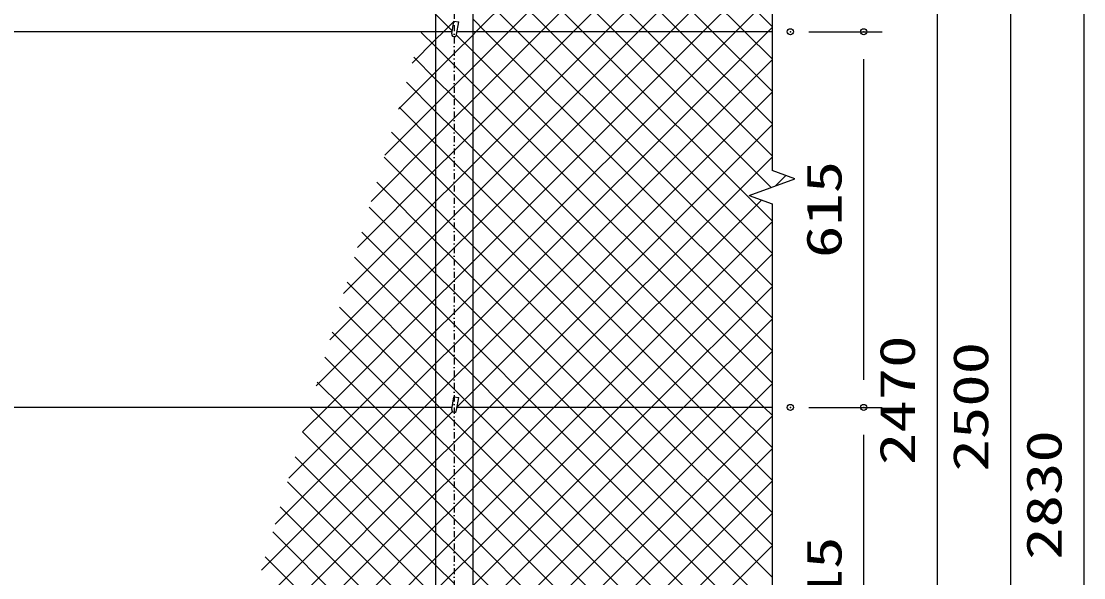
# Model space of a CAD drawing. Units: millimetres, scale not verified. Extents: x -4425 to 4425, y -3150 to 3150.
# Drawn here: x -1783 to -45, y 763 to 1674 of the extents above; entities that cross this region are included whole.
import ezdxf
from ezdxf.enums import TextEntityAlignment as Align

# ---------------------------------------------------------------- set-up
doc = ezdxf.new("R2010")
doc.units = ezdxf.units.MM
doc.header["$LTSCALE"] = 20
doc.header["$PDMODE"] = 32
doc.header["$PDSIZE"] = 10
doc.linetypes.add('USER1', pattern=[1.01, 0.5, -0.25, 0.01, -0.25])
for name, color, linetype, lineweight in [('0-0_1', 7, 'Continuous', 25), ('0-1_0', 1, 'Continuous', 25), ('0-5_EXTCNT-L', 4, 'Continuous', 25)]:
    doc.layers.add(name, color=color, linetype=linetype, lineweight=lineweight)
doc.layers.add('0-2_DEFPOINTS', color=7, linetype='Continuous')
doc.styles.add('ＭＳ ゴシック', font='')
doc.styles.get('ＭＳ ゴシック').set_extended_font_data('MS Gothic')

msp = doc.modelspace()

# ---------------------------------------------------------------- linework, layer by layer
at = {"layer": '0-0_1', "color": 4}
for p, q in [((-554.63, 2396.9), (-554.63, 1430.02)), ((-592.21, 1388.99), (-554.63, 1375.31)), ((-554.63, 1375.31), (-554.63, 144.28))]:
    msp.add_line(p, q, dxfattribs=at)
at = {"layer": '0-0_1', "color": 4, "linetype": 'USER1'}
msp.add_line((-1074.52, 2375.12), (-1074.52, -586.98), dxfattribs=at)
at = {"layer": '0-0_1'}
for p, q in [((-1104.82, 2243), (-1104.82, -158.52)), ((-1044.23, 2243), (-1044.23, -158.52)), ((-1070.57, 1652.53), (-1066.92, 1673.21)), ((-1077.88, 1657.12), (-3069.36, 1657.12)), ((-554.63, 1657.12), (-1069.76, 1657.12)), ((-1070.57, 1037.65), (-1066.92, 1058.33)), ((-1077.88, 1042.24), (-3069.36, 1042.24)), ((-554.63, 1042.24), (-1069.76, 1042.24))]:
    msp.add_line(p, q, dxfattribs=at)
for points in [[(-1078.45, 1653.86), (-1074.81, 1674.54), (-1066.92, 1673.21)], [(-1078.45, 1038.99), (-1074.81, 1059.66), (-1066.92, 1058.33)]]:
    msp.add_lwpolyline(points, dxfattribs=at)
at = {"layer": '0-0_1', "color": 4}
msp.add_lwpolyline([(-592.21, 1388.99), (-517.05, 1416.34), (-554.63, 1430.02)], dxfattribs=at)
at = {"layer": '0-0_1'}
for centre in [(-1074.52, 1653.12), (-1074.52, 1038.24)]:
    msp.add_arc(centre, 4, 169.25091, 351.57761, dxfattribs=at)
at = {"layer": '0-1_0', "color": 2}
for p, q in [((-44.73, 2256.99), (-44.73, -482.45)), ((-284.68, 2231.99), (-284.68, -147.51)), ((-164.71, 2231.99), (-164.71, -177.51)), ((-404.66, 1087.24), (-404.66, 1612.12)), ((-404.66, 472.36), (-404.66, 997.24))]:
    msp.add_line(p, q, dxfattribs=at)
at = {"layer": '0-1_0'}
for p, q in [((-494.64, 1657.12), (-374.66, 1657.12)), ((-494.64, 1657.12), (-374.66, 1657.12)), ((-494.64, 1042.24), (-374.66, 1042.24)), ((-494.64, 1042.24), (-374.66, 1042.24))]:
    msp.add_line(p, q, dxfattribs=at)
at = {"layer": '0-2_DEFPOINTS'}
for p in [(-524.64, 1657.12), (-404.66, 1657.12), (-524.64, 1042.24), (-404.66, 1042.24)]:
    msp.add_point(p, dxfattribs=at)
at = {"layer": '0-5_EXTCNT-L'}
for p, q in [((-1038.86, 1657.12), (-554.63, 2141.35)), ((-554.63, 1665.87), (-994.56, 2105.8)), ((-985.83, 1657.12), (-554.63, 2088.32)), ((-598.91, 1657.12), (-1006.71, 2064.92)), ((-932.8, 1657.12), (-554.63, 2035.28)), ((-651.94, 1657.12), (-1018.86, 2024.04)), ((-704.97, 1657.12), (-1031.01, 1983.16)), ((-879.76, 1657.12), (-554.63, 1982.25)), ((-826.73, 1657.12), (-554.63, 1929.22)), ((-773.7, 1657.12), (-554.63, 1876.18)), ((-720.66, 1657.12), (-554.63, 1823.15)), ((-917.1, 1657.12), (-1044.23, 1784.24)), ((-667.63, 1657.12), (-554.63, 1770.12)), ((-970.14, 1657.12), (-1044.23, 1731.21)), ((-614.6, 1657.12), (-554.63, 1717.08)), ((-1023.17, 1657.12), (-1044.23, 1678.18)), ((-1074.52, 1621.45), (-1044.23, 1651.75)), ((-1044.23, 1651.75), (-1038.86, 1657.12)), ((-1044.23, 1598.71), (-985.83, 1657.12)), ((-1044.23, 1545.68), (-932.8, 1657.12)), ((-1044.23, 1492.65), (-879.76, 1657.12)), ((-1044.23, 1439.62), (-826.73, 1657.12)), ((-1044.23, 1386.58), (-773.7, 1657.12)), ((-1044.23, 1333.55), (-720.66, 1657.12)), ((-1044.23, 1280.52), (-667.63, 1657.12)), ((-1044.23, 1227.48), (-614.6, 1657.12)), ((-1044.23, 1174.45), (-561.57, 1657.12)), ((-554.63, 1188.58), (-1023.17, 1657.12)), ((-554.63, 1241.61), (-970.14, 1657.12)), ((-554.63, 1294.64), (-917.1, 1657.12)), ((-554.63, 1506.77), (-704.97, 1657.12)), ((-554.63, 1559.81), (-651.94, 1657.12)), ((-554.63, 1612.84), (-598.91, 1657.12)), ((-561.57, 1657.12), (-554.63, 1664.05)), ((-1104.82, 1591.16), (-1074.52, 1621.45)), ((-1104.82, 1579.67), (-1140.38, 1615.23)), ((-1165.6, 1530.37), (-1104.82, 1591.16)), ((-1074.52, 1568.42), (-1044.23, 1598.71)), ((-1104.82, 1526.63), (-1152.53, 1574.35)), ((-1074.52, 1549.37), (-1104.82, 1579.67)), ((-1104.82, 1538.13), (-1074.52, 1568.42)), ((-1044.23, 1519.08), (-1074.52, 1549.37)), ((-1188.03, 1454.91), (-1104.82, 1538.13)), ((-1104.82, 1473.6), (-1164.68, 1533.47)), ((-1074.52, 1515.39), (-1044.23, 1545.68)), ((-1074.52, 1496.34), (-1104.82, 1526.63)), ((-1104.82, 1485.09), (-1074.52, 1515.39)), ((-567.39, 1042.24), (-1044.23, 1519.08)), ((-1044.23, 1466.04), (-1074.52, 1496.34)), ((-1017.34, 1042.24), (-554.63, 1504.95)), ((-1210.47, 1379.45), (-1104.82, 1485.09)), ((-1104.82, 1420.57), (-1176.84, 1492.58)), ((-1074.52, 1462.35), (-1044.23, 1492.65)), ((-1074.52, 1443.31), (-1104.82, 1473.6)), ((-1104.82, 1432.06), (-1074.52, 1462.35)), ((-620.42, 1042.24), (-1044.23, 1466.04)), ((-1104.82, 1367.53), (-1188.99, 1451.7)), ((-1044.23, 1413.01), (-1074.52, 1443.31)), ((-964.31, 1042.24), (-554.63, 1451.92)), ((-1232.9, 1303.98), (-1104.82, 1432.06)), ((-1074.52, 1409.32), (-1044.23, 1439.62)), ((-1104.82, 1314.5), (-1201.14, 1410.82)), ((-1074.52, 1390.27), (-1104.82, 1420.57)), ((-1104.82, 1379.03), (-1074.52, 1409.32)), ((-673.46, 1042.24), (-1044.23, 1413.01)), ((-548.69, 1404.83), (-531.8, 1421.71)), ((-517.18, 1416.3), (-517.34, 1416.45)), ((-1255.33, 1228.52), (-1104.82, 1379.03)), ((-1044.23, 1359.98), (-1074.52, 1390.27)), ((-1074.52, 1356.29), (-1044.23, 1386.58)), ((-911.28, 1042.24), (-571.91, 1381.6)), ((-1104.82, 1261.47), (-1213.29, 1369.94)), ((-1074.52, 1337.24), (-1104.82, 1367.53)), ((-1104.82, 1325.99), (-1074.52, 1356.29)), ((-726.49, 1042.24), (-1044.23, 1359.98)), ((-858.24, 1042.24), (-554.63, 1345.85)), ((-1277.76, 1153.05), (-1104.82, 1325.99)), ((-1104.82, 1208.43), (-1225.44, 1329.06)), ((-1044.23, 1306.95), (-1074.52, 1337.24)), ((-1074.52, 1303.26), (-1044.23, 1333.55)), ((-1074.52, 1284.21), (-1104.82, 1314.5)), ((-779.52, 1042.24), (-1044.23, 1306.95)), ((-1104.82, 1155.4), (-1237.6, 1288.18)), ((-1104.82, 1272.96), (-1074.52, 1303.26)), ((-805.21, 1042.24), (-554.63, 1292.82)), ((-1300.19, 1077.59), (-1104.82, 1272.96)), ((-1044.23, 1253.91), (-1074.52, 1284.21)), ((-1074.52, 1250.22), (-1044.23, 1280.52)), ((-1074.52, 1231.17), (-1104.82, 1261.47)), ((-832.56, 1042.24), (-1044.23, 1253.91)), ((-1104.82, 1219.93), (-1074.52, 1250.22)), ((-752.18, 1042.24), (-554.63, 1239.79)), ((-1282.51, 1042.24), (-1104.82, 1219.93)), ((-1044.23, 1200.88), (-1074.52, 1231.17)), ((-1074.52, 1197.19), (-1044.23, 1227.48)), ((-1074.52, 1178.14), (-1104.82, 1208.43)), ((-885.59, 1042.24), (-1044.23, 1200.88)), ((-1104.82, 1166.9), (-1074.52, 1197.19)), ((-699.15, 1042.24), (-554.63, 1186.75)), ((-1150.76, 1042.24), (-1274.05, 1165.53)), ((-1229.48, 1042.24), (-1104.82, 1166.9)), ((-1044.23, 1147.85), (-1074.52, 1178.14)), ((-1074.52, 1144.16), (-1044.23, 1174.45)), ((-1074.52, 1125.11), (-1104.82, 1155.4)), ((-938.62, 1042.24), (-1044.23, 1147.85)), ((-1104.82, 1113.86), (-1074.52, 1144.16)), ((-646.11, 1042.24), (-554.63, 1133.72)), ((-1203.79, 1042.24), (-1286.2, 1124.65)), ((-1176.44, 1042.24), (-1104.82, 1113.86)), ((-1044.23, 1094.81), (-1074.52, 1125.11)), ((-1256.82, 1042.24), (-1298.35, 1083.77)), ((-991.66, 1042.24), (-1044.23, 1094.81)), ((-593.08, 1042.24), (-554.63, 1080.69)), ((-1309.85, 1042.24), (-1310.51, 1042.89)), ((-1389.92, 775.73), (-1123.41, 1042.24)), ((-1367.49, 851.19), (-1176.44, 1042.24)), ((-1345.06, 926.66), (-1229.48, 1042.24)), ((-1322.62, 1002.12), (-1282.51, 1042.24)), ((-1104.82, 837.2), (-1309.85, 1042.24)), ((-1104.82, 890.24), (-1256.82, 1042.24)), ((-1104.82, 943.27), (-1203.79, 1042.24)), ((-1044.23, 1015.35), (-1017.34, 1042.24)), ((-1044.23, 962.32), (-964.31, 1042.24)), ((-1044.23, 909.29), (-911.28, 1042.24)), ((-1044.23, 856.25), (-858.24, 1042.24)), ((-1044.23, 803.22), (-805.21, 1042.24)), ((-1044.23, 750.19), (-752.18, 1042.24)), ((-1044.23, 697.15), (-699.15, 1042.24)), ((-1044.23, 644.12), (-646.11, 1042.24)), ((-1044.23, 591.09), (-593.08, 1042.24)), ((-554.63, 605.21), (-991.66, 1042.24)), ((-554.63, 658.25), (-938.62, 1042.24)), ((-554.63, 711.28), (-885.59, 1042.24)), ((-554.63, 764.31), (-832.56, 1042.24)), ((-554.63, 817.34), (-779.52, 1042.24)), ((-554.63, 870.38), (-726.49, 1042.24)), ((-554.63, 923.41), (-673.46, 1042.24)), ((-554.63, 976.44), (-620.42, 1042.24)), ((-554.63, 1029.48), (-567.39, 1042.24)), ((-1074.52, 985.06), (-1044.23, 1015.35)), ((-1104.82, 784.17), (-1322.66, 1002.01)), ((-1104.82, 954.76), (-1074.52, 985.06)), ((-1104.82, 731.14), (-1334.81, 961.13)), ((-1074.52, 932.02), (-1044.23, 962.32)), ((-1434.78, 624.8), (-1104.82, 954.76)), ((-1074.52, 912.98), (-1104.82, 943.27)), ((-1104.82, 901.73), (-1074.52, 932.02)), ((-1044.23, 882.68), (-1074.52, 912.98)), ((-1074.52, 878.99), (-1044.23, 909.29)), ((-1457.21, 549.34), (-1104.82, 901.73)), ((-1074.52, 859.94), (-1104.82, 890.24)), ((-1104.82, 848.7), (-1074.52, 878.99)), ((-588.91, 427.36), (-1044.23, 882.68)), ((-1044.23, 829.65), (-1074.52, 859.94)), ((-1074.52, 825.96), (-1044.23, 856.25)), ((-995.82, 427.36), (-554.63, 868.56)), ((-1479.65, 473.87), (-1104.82, 848.7)), ((-1104.82, 572.04), (-1371.27, 838.48)), ((-1074.52, 806.91), (-1104.82, 837.2)), ((-1104.82, 795.66), (-1074.52, 825.96)), ((-641.95, 427.36), (-1044.23, 829.65)), ((-1044.23, 776.62), (-1074.52, 806.91)), ((-1074.52, 772.93), (-1044.23, 803.22)), ((-942.79, 427.36), (-554.63, 815.52)), ((-1473.12, 427.36), (-1104.82, 795.66)), ((-1104.82, 519.01), (-1383.42, 797.6)), ((-1074.52, 753.88), (-1104.82, 784.17)), ((-1104.82, 742.63), (-1074.52, 772.93)), ((-694.98, 427.36), (-1044.23, 776.62))]:
    msp.add_line(p, q, dxfattribs=at)
for points in [[(-554.63, 1453.74), (-758, 1657.12), (-1043.17, 1942.28)], [(-556.07, 1402.14), (-811.04, 1657.12), (-1044.23, 1890.31), (-1055.32, 1901.4)], [(-554.63, 1347.67), (-864.07, 1657.12), (-1044.23, 1837.28), (-1067.47, 1860.52)], [(-1077.63, 1658.54), (-1104.82, 1685.73), (-1116.08, 1696.99)], [(-1143.17, 1605.84), (-1104.82, 1644.19), (-1091.9, 1657.12), (-1074.88, 1674.13)], [(-554.63, 1082.51), (-1044.23, 1572.11), (-1074.52, 1602.4), (-1104.82, 1632.7), (-1128.23, 1656.11)], [(-554.63, 1135.54), (-1044.23, 1625.14), (-1070.79, 1651.71)], [(-1123.41, 1042.24), (-1104.82, 1060.83), (-1074.52, 1091.12), (-1044.23, 1121.42), (-554.63, 1611.02)], [(-1069.63, 1042.99), (-1044.23, 1068.38), (-554.63, 1557.99)], [(-1044.69, 1042.24), (-1074.52, 1072.07), (-1104.82, 1102.37), (-1249.75, 1247.3)], [(-1097.72, 1042.24), (-1104.82, 1049.34), (-1261.9, 1206.42)], [(-1636.67, -54.38), (-1154.92, 427.36), (-1104.82, 477.47), (-1074.52, 507.76), (-1044.23, 538.05), (-554.63, 1027.66)], [(-1412.35, 700.26), (-1104.82, 1007.8), (-1077.27, 1035.34)], [(-554.63, 446.11), (-1044.23, 935.71), (-1074.52, 966.01), (-1104.82, 996.3), (-1150.76, 1042.24)], [(-554.63, 499.15), (-1044.23, 988.75), (-1074.52, 1019.04), (-1097.72, 1042.24)], [(-554.63, 552.18), (-1044.23, 1041.78), (-1044.69, 1042.24)], [(-1659.1, -129.85), (-1104.82, 424.43), (-1101.89, 427.36), (-1074.52, 454.73), (-1044.23, 485.02), (-554.63, 974.62)], [(-1634.74, -158.52), (-1618.49, -142.27), (-1104.82, 371.4), (-1074.52, 401.69), (-1048.86, 427.36), (-1044.23, 431.99), (-554.63, 921.59)], [(-546.57, 119.86), (-854.08, 427.36), (-1044.23, 617.52), (-1074.52, 647.81), (-1104.82, 678.1), (-1346.96, 920.25)], [(-585.45, 105.71), (-907.11, 427.36), (-1044.23, 564.48), (-1074.52, 594.78), (-1104.82, 625.07), (-1359.11, 879.37)]]:
    msp.add_lwpolyline(points, dxfattribs=at)

# ---------------------------------------------------------------- texts
at = {"layer": '0-1_0', "color": 3, "style": 'ＭＳ ゴシック', "width": 1.35}
for s, p in [('615', (-423.56, 1286.68)), ('2470', (-303.58, 947.74)), ('2500', (-183.6, 937.24)), ('2830', (-63.63, 792.77)), ('615', (-423.56, 671.8))]:
    msp.add_text(s, height=57.77, rotation=90, dxfattribs=at).set_placement(p, align=Align.BOTTOM_LEFT)

doc.saveas('drawing.dxf')
